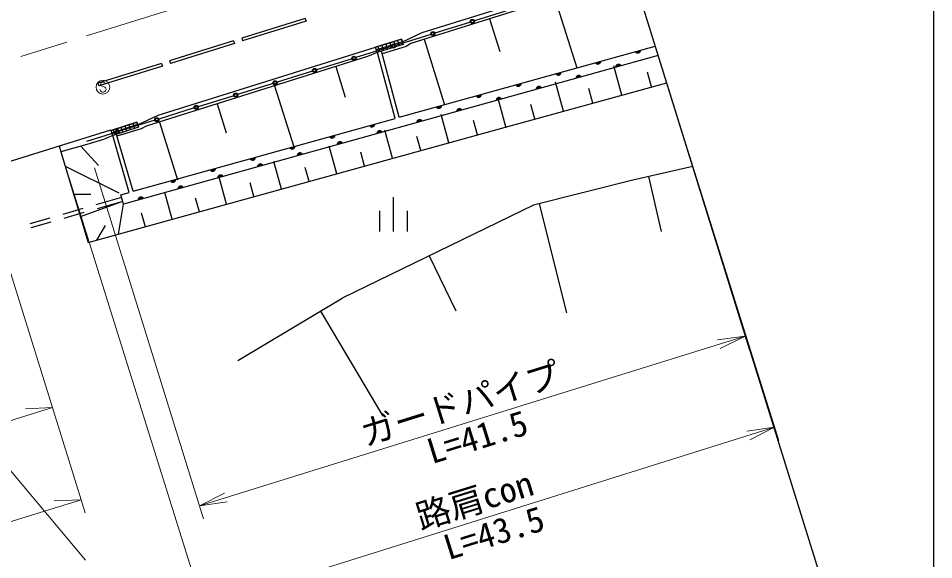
# Model space of a CAD drawing. Units: millimetres at full size, sheet at 1:1000; details may follow other scales. Extents: x 40000 to 680000, y 20000 to 380000.
# Drawn here: x 512524 to 579000, y 241197 to 280464 of the extents above; entities that cross this region are included whole.
import ezdxf
from ezdxf.enums import TextEntityAlignment as Align

# ---------------------------------------------------------------- set-up
doc = ezdxf.new("R2010")
doc.units = ezdxf.units.MM
doc.header["$LTSCALE"] = 1000
doc.linetypes.add('CHAIN', pattern=[18.5, 12, -1.5, 3.5, -1.5])
for name, color, linetype, lineweight in [('M-BGD', 7, 'Continuous', 25), ('M-BGD-HTXT', 7, 'Continuous', 13), ('M-BMK', 2, 'CHAIN', 13), ('M-BMK-OTRS', 5, 'Continuous', 25), ('M-STR-HTXT', 7, 'Continuous', 13), ('M-TTL-BAND', 7, 'Continuous', 25)]:
    doc.layers.add(name, color=color, linetype=linetype, lineweight=lineweight)
doc.styles.add('ＭＳ ゴシック', font='')
doc.styles.get('ＭＳ ゴシック').set_extended_font_data('MS Gothic')

# ---------------------------------------------------------------- blocks, each defined once
blk = doc.blocks.new('open_arrow')
at = {"color": 0, "linetype": 'Continuous', "lineweight": -2}
blk.add_lwpolyline([(7.5, 1.25), (0, 0), (7.5, -1.25)], dxfattribs=at)

msp = doc.modelspace()

# ---------------------------------------------------------------- linework, layer by layer
at = {"layer": 'M-BGD'}
for p, q in [((551485, 281926), (553074, 276863)), ((548219, 281084), (545641, 280283)), ((533359, 280460), (528756, 279018)), ((533419, 280269), (528816, 278827)), ((533359, 280460), (533419, 280269)), ((545355, 280194), (542776, 279392)), ((546737, 280436), (547482, 278062)), ((542490, 279303), (539911, 278502)), ((528154, 278835), (523514, 277381)), ((528214, 278644), (523574, 277190)), ((528154, 278835), (528214, 278644)), ((528756, 279018), (528816, 278827)), ((540357, 278957), (538470, 278361)), ((540417, 278766), (538530, 278170)), ((540477, 278575), (538590, 277979)), ((539213, 278595), (539333, 278214)), ((539499, 278686), (539619, 278304)), ((539785, 278776), (539905, 278395)), ((540071, 278866), (540191, 278485)), ((540477, 278575), (540357, 278957)), ((541989, 278946), (543478, 274198)), ((539625, 278413), (537046, 277612)), ((538590, 277979), (538470, 278361)), ((539894, 273203), (538619, 277988)), ((538641, 278415), (538761, 278033)), ((540184, 273283), (538905, 278079)), ((538927, 278505), (539047, 278124)), ((540184, 273283), (558783, 278448)), ((558991, 277779), (520159, 266996)), ((523514, 277381), (523574, 277190)), ((536760, 277523), (534181, 276722)), ((522933, 277193), (518307, 275762)), ((522992, 277002), (518367, 275571)), ((522933, 277193), (522992, 277002)), ((533895, 276633), (531317, 275832)), ((535575, 276965), (536272, 274746)), ((556360, 274902), (555777, 277023)), ((558508, 275492), (558213, 276566)), ((518307, 275762), (518367, 275571)), ((531030, 275743), (528452, 274942)), ((531138, 275570), (532532, 271133)), ((552118, 273737), (551542, 275831)), ((554239, 274319), (553947, 275380)), ((528165, 274853), (525587, 274052)), ((547929, 272586), (547361, 274654)), ((525300, 273963), (522722, 273161)), ((526955, 274256), (527613, 272165)), ((550023, 273162), (549736, 274209)), ((543795, 271444), (543230, 273491)), ((521120, 272943), (519258, 272333)), ((521182, 272753), (519320, 272143)), ((521244, 272562), (519382, 271953)), ((522435, 273072), (519857, 272271)), ((519979, 272569), (520104, 272189)), ((520264, 272663), (520389, 272283)), ((520549, 272756), (520674, 272376)), ((520835, 272849), (520959, 272469)), ((520872, 267921), (539894, 273203)), ((521244, 272562), (521120, 272943)), ((522773, 272942), (524087, 268759)), ((545862, 272015), (545577, 273049)), ((519570, 272182), (517469, 271529)), ((519382, 271953), (519258, 272333)), ((520583, 267841), (519382, 271953)), ((519409, 272383), (519533, 272003)), ((520872, 267921), (519649, 272040)), ((519694, 272476), (519818, 272096)), ((539701, 270312), (539141, 272340)), ((541748, 270878), (541465, 271901)), ((515481, 271216), (515614, 270775)), ((517072, 271187), (518347, 269786)), ((535645, 269190), (535090, 271200)), ((537673, 269751), (537393, 270765)), ((531627, 268080), (531077, 270070)), ((515937, 269731), (519819, 267804)), ((533636, 268635), (533359, 269640)), ((527647, 266979), (527101, 268951)), ((558283, 268980), (559207, 265004)), ((529637, 267529), (529362, 268524)), ((516541, 267721), (517787, 267718)), ((520025, 267478), (518163, 266939)), ((519972, 267671), (520583, 267841)), ((520159, 266996), (519972, 267671)), ((523703, 265889), (523163, 267842)), ((525675, 266434), (525402, 267420)), ((539751, 267495), (539751, 264995)), ((517202, 266661), (515761, 266243)), ((517034, 266082), (519914, 267133)), ((520106, 267189), (518243, 266650)), ((519796, 264808), (520159, 266996)), ((550358, 267019), (552338, 259098)), ((514801, 265965), (513360, 265548)), ((517282, 266371), (515841, 265954)), ((521750, 265348), (521480, 266325)), ((538751, 266495), (538751, 264995)), ((540751, 266495), (540751, 264995)), ((514881, 265676), (513440, 265259)), ((518220, 264373), (518856, 265434)), ((542356, 263231), (544291, 259245)), ((528461, 255635), (536042, 260165)), ((534460, 259219), (539006, 251612))]:
    msp.add_line(p, q, dxfattribs=at)
for points in [[(540422, 278751), (541856, 279438), (557002, 284159)], [(557122, 283776), (556716, 283567), (541034, 278647), (540680, 278415), (538954, 277894)], [(538590, 277979), (537885, 277691), (521819, 272642), (521452, 272446), (519686, 271913)], [(521186, 272741), (522672, 273445), (538469, 278362)], [(515614, 270775), (517600, 264201), (547635, 272505), (559610, 275795)], [(502203, 266815), (503469, 267476), (519242, 272386)], [(519382, 271953), (518702, 271685), (517491, 271305), (515614, 270775)], [(561502, 269728), (557162, 268720), (549941, 266915), (536042, 260165)]]:
    msp.add_lwpolyline(points, dxfattribs=at)
for points in [[(540357, 278957), (540477, 278575), (538590, 277979), (538470, 278361)], [(521120, 272943), (521244, 272562), (519382, 271953), (519258, 272333)]]:
    msp.add_lwpolyline(points, close=True, dxfattribs=at)
for centre, radius in [((545498, 280238), 150), ((545498, 280238), 120), ((545498, 280238), 100), ((542633, 279348), 150), ((542633, 279348), 120), ((542633, 279348), 100), ((539768, 278458), 150), ((539768, 278458), 120), ((539768, 278458), 100), ((536903, 277568), 150), ((536903, 277568), 120), ((536903, 277568), 100), ((534038, 276678), 150), ((534038, 276678), 120), ((534038, 276678), 100), ((531173, 275787), 150), ((531173, 275787), 120), ((531173, 275787), 100), ((528308, 274897), 150), ((528308, 274897), 120), ((528308, 274897), 100), ((525444, 274007), 150), ((525444, 274007), 120), ((525444, 274007), 100), ((522579, 273117), 150), ((522579, 273117), 120), ((522579, 273117), 100), ((519714, 272227), 150), ((519714, 272227), 120), ((519714, 272227), 100)]:
    msp.add_circle(centre, radius, dxfattribs=at)
for centre, radius, start, end in [((557512, 278156), 208, 211.7792, 359.25879), ((557512, 278156), 167, 216.00631, 355.03168), ((557512, 278156), 125, 223.33714, 347.70086), ((557512, 278156), 100, 231.20433, 339.83366), ((554621, 277353), 208, 211.7792, 359.25879), ((554621, 277353), 167, 216.00631, 355.03168), ((554621, 277353), 125, 223.33714, 347.70086), ((554621, 277353), 100, 231.20433, 339.83366), ((551730, 276550), 208, 211.7792, 359.25879), ((556116, 276920), 208, 31.7792, 179.25879), ((556116, 276920), 167, 36.00631, 175.03168), ((556116, 276920), 125, 43.33714, 167.70086), ((556116, 276920), 100, 51.20433, 159.83366), ((551730, 276550), 167, 216.00631, 355.03168), ((551730, 276550), 125, 223.33714, 347.70086), ((551730, 276550), 100, 231.20433, 339.83366), ((553226, 276118), 208, 31.7792, 179.25879), ((553226, 276118), 167, 36.00631, 175.03168), ((553226, 276118), 125, 43.33714, 167.70086), ((553226, 276118), 100, 51.20433, 159.83366), ((548840, 275748), 208, 211.7792, 359.25879), ((548840, 275748), 167, 216.00631, 355.03168), ((548840, 275748), 125, 223.33714, 347.70086), ((548840, 275748), 100, 231.20433, 339.83366), ((550335, 275315), 208, 31.7792, 179.25879), ((550335, 275315), 167, 36.00631, 175.03168), ((550335, 275315), 125, 43.33714, 167.70086), ((550335, 275315), 100, 51.20433, 159.83366), ((545949, 274945), 208, 211.7792, 359.25879), ((545949, 274945), 167, 216.00631, 355.03168), ((545949, 274945), 125, 223.33714, 347.70086), ((545949, 274945), 100, 231.20433, 339.83366), ((547444, 274512), 208, 31.7792, 179.25879), ((547444, 274512), 167, 36.00631, 175.03168), ((547444, 274512), 125, 43.33714, 167.70086), ((547444, 274512), 100, 51.20433, 159.83366), ((543059, 274142), 208, 211.7792, 359.25879), ((543059, 274142), 167, 216.00631, 355.03168), ((543059, 274142), 125, 223.33714, 347.70086), ((543059, 274142), 100, 231.20433, 339.83366), ((544554, 273710), 208, 31.7792, 179.25879), ((544554, 273710), 167, 36.00631, 175.03168), ((544554, 273710), 125, 43.33714, 167.70086), ((544554, 273710), 100, 51.20433, 159.83366), ((538200, 272793), 208, 211.7792, 359.25879), ((538200, 272793), 167, 216.00631, 355.03168), ((538200, 272793), 125, 223.33714, 347.70086), ((538200, 272793), 100, 231.20433, 339.83366), ((541663, 272907), 208, 31.7792, 179.25879), ((541663, 272907), 167, 36.00631, 175.03168), ((541663, 272907), 125, 43.33714, 167.70086), ((541663, 272907), 100, 51.20433, 159.83366), ((535309, 271990), 208, 211.7792, 359.25879), ((535309, 271990), 167, 216.00631, 355.03168), ((535309, 271990), 125, 223.33714, 347.70086), ((535309, 271990), 100, 231.20433, 339.83366), ((538773, 272104), 208, 31.7792, 179.25879), ((538773, 272104), 167, 36.00631, 175.03168), ((538773, 272104), 125, 43.33714, 167.70086), ((538773, 272104), 100, 51.20433, 159.83366), ((535882, 271302), 208, 31.7792, 179.25879), ((535882, 271302), 167, 36.00631, 175.03168), ((535882, 271302), 125, 43.33714, 167.70086), ((535882, 271302), 100, 51.20433, 159.83366), ((532419, 271188), 208, 211.7792, 359.25879), ((532419, 271188), 167, 216.00631, 355.03168), ((532419, 271188), 125, 223.33714, 347.70086), ((532419, 271188), 100, 231.20433, 339.83366), ((532991, 270499), 208, 31.7792, 179.25879), ((532991, 270499), 167, 36.00631, 175.03168), ((532991, 270499), 125, 43.33714, 167.70086), ((532991, 270499), 100, 51.20433, 159.83366), ((529528, 270385), 208, 211.7792, 359.25879), ((529528, 270385), 167, 216.00631, 355.03168), ((529528, 270385), 125, 223.33714, 347.70086), ((529528, 270385), 100, 231.20433, 339.83366), ((530101, 269696), 208, 31.7792, 179.25879), ((526638, 269582), 208, 211.7792, 359.25879), ((526638, 269582), 167, 216.00631, 355.03168), ((526638, 269582), 125, 223.33714, 347.70086), ((526638, 269582), 100, 231.20433, 339.83366), ((530101, 269696), 167, 36.00631, 175.03168), ((530101, 269696), 125, 43.33714, 167.70086), ((530101, 269696), 100, 51.20433, 159.83366), ((523747, 268780), 208, 211.7792, 359.25879), ((523747, 268780), 167, 216.00631, 355.03168), ((523747, 268780), 125, 223.33714, 347.70086), ((523747, 268780), 100, 231.20433, 339.83366), ((527210, 268894), 208, 31.7792, 179.25879), ((527210, 268894), 167, 36.00631, 175.03168), ((527210, 268894), 125, 43.33714, 167.70086), ((527210, 268894), 100, 51.20433, 159.83366), ((524319, 268091), 208, 31.7792, 179.25879), ((524319, 268091), 167, 36.00631, 175.03168), ((524319, 268091), 125, 43.33714, 167.70086), ((524319, 268091), 100, 51.20433, 159.83366), ((521429, 267288), 208, 31.7792, 179.25879), ((521429, 267288), 167, 36.00631, 175.03168), ((521429, 267288), 125, 43.33714, 167.70086), ((521429, 267288), 100, 51.20433, 159.83366)]:
    msp.add_arc(centre, radius, start, end, dxfattribs=at)
at = {"layer": 'M-BGD-HTXT'}
for p, q in [((518487, 275199), (518442, 275290)), ((518533, 275790), (518487, 275699)), ((518487, 275699), (518487, 275654)), ((518487, 275654), (518533, 275563)), ((518624, 275835), (518533, 275790)), ((518533, 275563), (518806, 275472)), ((518715, 275835), (518624, 275835)), ((518806, 275790), (518715, 275835)), ((518851, 275699), (518806, 275790)), ((518806, 275472), (518851, 275426)), ((518851, 275426), (518897, 275335)), ((518897, 275290), (518851, 275199)), ((518897, 275335), (518897, 275290)), ((518533, 275154), (518487, 275199)), ((518624, 275108), (518533, 275154)), ((518715, 275108), (518624, 275108)), ((518806, 275154), (518715, 275108)), ((518851, 275199), (518806, 275154))]:
    msp.add_line(p, q, dxfattribs=at)
msp.add_circle((518669, 275472), 500, dxfattribs=at)
at = {"layer": 'M-BMK'}
msp.add_line((499808, 273682), (554435, 290714), dxfattribs=at)
at = {"layer": 'M-BMK-OTRS'}
msp.add_line((573204, 232195), (537537, 346589), dxfattribs=at)
at = {"layer": 'M-STR-HTXT'}
for p, q in [((557694, 281933), (565607, 256466)), ((557719, 281868), (567747, 249852)), ((518063, 269619), (525975, 244153)), ((517084, 245549), (509814, 268865)), ((516212, 268867), (526239, 236852)), ((495101, 267742), (517397, 241167)), ((565310, 257421), (525678, 245108)), ((507250, 249815), (515001, 252231)), ((515001, 252231), (513038, 252143)), ((567448, 250807), (525940, 237806)), ((509334, 243132), (517084, 245549)), ((517084, 245549), (515121, 245460)), ((517382, 244594), (517084, 245549))]:
    msp.add_line(p, q, dxfattribs=at)
at = {"layer": 'M-TTL-BAND'}
msp.add_line((579000, 20000), (579000, 370000), dxfattribs=at)

# ---------------------------------------------------------------- block references
at = {"layer": 'M-STR-HTXT', "xscale": 267, "yscale": 267}
for p, rotation in [((565310, 257421), 197.3), ((567448, 250807), 197.4), ((525678, 245108), 17.3)]:
    msp.add_blockref('open_arrow', p, dxfattribs=dict(at, rotation=rotation))

# ---------------------------------------------------------------- texts
at = {"layer": 'M-STR-HTXT', "style": 'ＭＳ ゴシック'}
for s, rotation, p in [('ガードパイプ', 17.317, (545062, 251130)), ('路肩con', 17.236, (546081, 244115))]:
    msp.add_text(s, height=1833, rotation=rotation, dxfattribs=at).set_placement(p, align=Align.BOTTOM_CENTER)
for s, rotation, p in [('L=41.5', 17.26, (545583, 250978)), ('L=43.5', 17.391, (546784, 244020))]:
    msp.add_text(s, height=1833, rotation=rotation, dxfattribs=at).set_placement(p, align=Align.TOP_CENTER)

doc.saveas('drawing.dxf')
